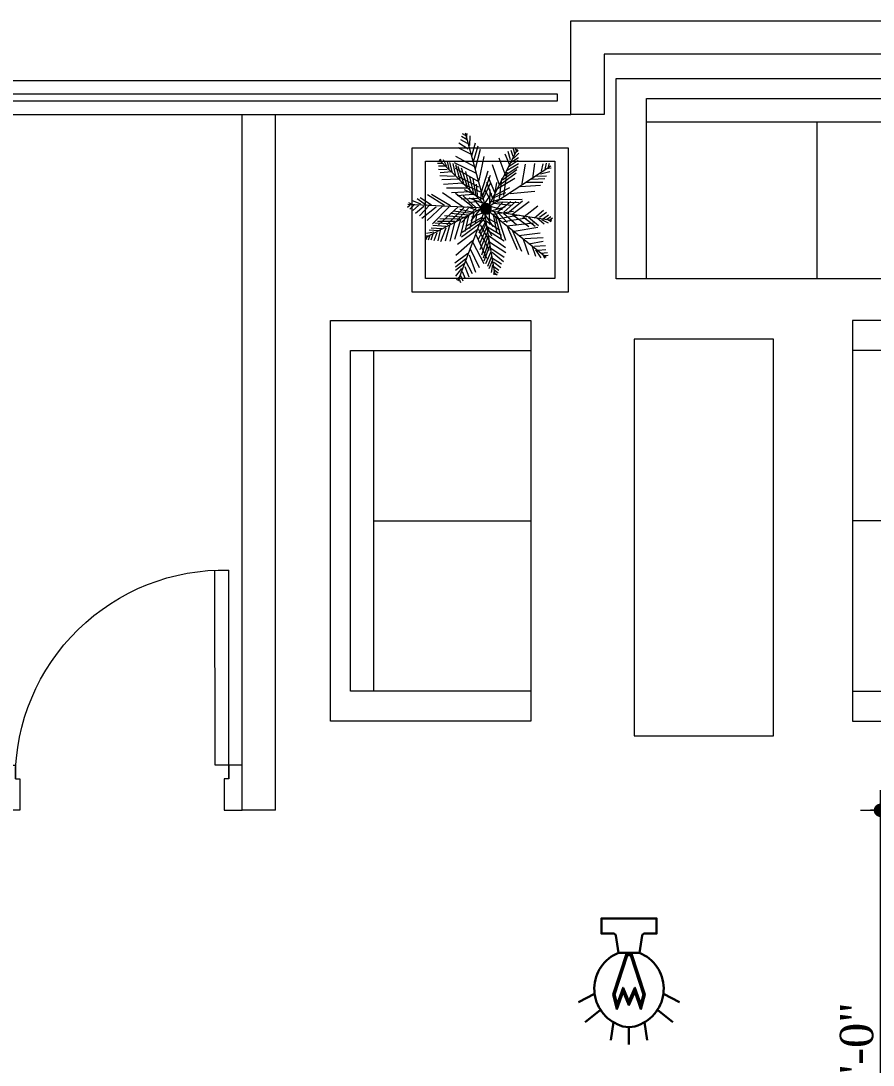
# Model space of a CAD drawing. Header units: inches. Extents: x -250485 to 735580, y -140410 to 288049.
# Drawn here: x 32397.8 to 32525.4, y 21710 to 21866.4 of the extents above; entities that cross this region are included whole.
import ezdxf

# ---------------------------------------------------------------- set-up
doc = ezdxf.new("R2010")
doc.units = ezdxf.units.IN
doc.header["$MEASUREMENT"] = 0
doc.header["$PDMODE"] = 35
doc.layers.get('0').update_dxf_attribs({"lineweight": 0})
doc.layers.get('Defpoints').update_dxf_attribs({"lineweight": 0})
for name, color, linetype, lineweight in [('coloum', 220, 'Continuous', 0), ('DOOR', 222, 'Continuous', 0), ('Emergency Light', 251, 'Continuous', 15), ('IFF-PLANTS', 3, 'Continuous', 0), ('ILLUSTR-FURNITURE', 34, 'Continuous', 0), ('Layer1', 134, 'Continuous', 0)]:
    doc.layers.add(name, color=color, linetype=linetype, lineweight=lineweight)
doc.styles.add('REG', font='times.ttf')
doc.dimstyles.new('Dim-Pres', dxfattribs={"dimtxt": 5.5, "dimasz": 2, "dimexe": 1.5, "dimexo": 1.5, "dimgap": 1, "dimtad": 3, "dimdec": 0, "dimzin": 3, "dimdsep": 46, "dimlunit": 4, "dimtxsty": 'REG', "dimblk": 'point', "dimcen": 2, "dimclrd": 256, "dimclre": 256, "dimclrt": 7, "dimadec": 0, "dimazin": 0, "dimtfac": 0.75, "dimtdec": 0, "dimtmove": 1, "dimatfit": 3, "dimldrblk": 'point', "dimfxl": 0, "dimtolj": 1, "dimtzin": 0, "dimlwd": -1, "dimlwe": -1, "dimarcsym": 1})

# ---------------------------------------------------------------- blocks, each defined once
blk = doc.blocks.new('*X19')
at = {"color": 0}
for p, q in [((-66.08614779003624, -112.7127689414772), (-65.96858112456702, -112.5952022760079)), ((-66.08614547391758, -112.7109988584056), (-65.97035120763861, -112.5952045921266)), ((-66.086123845776, -112.7145127641699), (-65.9668373018743, -112.5952262202682)), ((-66.08611567223868, -112.7092012897737), (-65.97214877627053, -112.5952343938055)), ((-66.08607476133824, -112.7162314466851), (-65.96511861935907, -112.5952753047059)), ((-66.08605704065104, -112.7073748912331), (-65.97397517481112, -112.5952930253931)), ((-66.086001564016, -112.7179260163158), (-65.96342404972835, -112.5953485020282)), ((-66.08596809886457, -112.7055181824936), (-65.97583188355055, -112.5953819671796)), ((-66.08590519852437, -112.7195974177771), (-65.96175264826702, -112.5954448675198)), ((-66.08584721068274, -112.7036295273588), (-65.97772053868536, -112.5955028553614)), ((-66.08578653588697, -112.7212465220927), (-65.96010354395143, -112.5955635301572)), ((-66.08569256007144, -112.7017071097946), (-65.97964295624962, -112.5956575059728)), ((-66.08564638111862, -112.7228741342773), (-65.95847593176684, -112.5957036849255)), ((-66.0855021222515, -112.6997489050216), (-65.98160116102254, -112.5958479437927)), ((-66.0854854798974, -112.7244810000091), (-65.95686906603511, -112.5958645861468)), ((-66.08530452438461, -112.7260678114493), (-65.95528225459492, -112.5960455416596)), ((-66.08527362848547, -112.6977526443027), (-65.98359742174152, -112.5960764375587)), ((-66.08510415832176, -112.7276352123394), (-65.95371485370481, -112.5962459077224)), ((-66.08500452278771, -112.695715771652), (-65.98563429439223, -112.5963455432565)), ((-66.0848849815116, -112.7291838024822), (-65.95216626356199, -112.5964650845326)), ((-66.08469190816578, -112.693635390077), (-65.98771467596714, -112.5966581578784)), ((-66.0846475537719, -112.7307141416954), (-65.95063592434873, -112.5967025122723)), ((-66.08439239843568, -112.7322267533122), (-65.94912331273198, -112.5969576676085)), ((-66.08433247911496, -112.6915081940732), (-65.98984187197094, -112.5970175869292)), ((-66.08412000546018, -112.7337221272897), (-65.94762793875452, -112.597230060584)), ((-66.08392243579962, -112.6893303838049), (-65.99201968223925, -112.5974276302446)), ((-66.08383083419635, -112.7352007229788), (-65.94614934306539, -112.5975192318478)), ((-66.08352531586337, -112.7366629715988), (-65.94468709444538, -112.5978247501808)), ((-66.08345737344288, -112.6870975544952), (-65.99425251154896, -112.5978926926013)), ((-66.08320385576542, -112.7381092784538), (-65.94324078759038, -112.5981462102788)), ((-66.08293213754682, -112.6848045516462), (-65.996545514398, -112.5984179284974)), ((-66.08286683528273, -112.7395400249241), (-65.9418100411201, -112.5984832307614)), ((-66.08251461366434, -112.7409555702587), (-65.9403944957855, -112.5988354523798)), ((-66.08234063105516, -112.6824452782016), (-65.9989047878426, -112.599009434989)), ((-66.08214752964619, -112.7423562531935), (-65.93899381285071, -112.599202536398)), ((-66.08176590291434, -112.7437423934146), (-65.93760767262961, -112.5995841631298)), ((-66.0816755523534, -112.6800124325469), (-66.00133763349731, -112.5996745136908)), ((-66.08137003543156, -112.7451142928848), (-65.93623577315938, -112.5999800306126)), ((-66.0809602126421, -112.7464722370483), (-65.9348778289959, -112.6003898534021)), ((-66.0809280310715, -112.677497144312), (-66.0038529217322, -112.6004220349727)), ((-66.08053670456768, -112.7478164959268), (-65.93353357011736, -112.6008133614765)), ((-66.08009976680694, -112.749147325119), (-65.93220274092513, -112.6012502992372)), ((-66.08008710819054, -112.6748884544781), (-66.00646161156611, -112.6012629578535)), ((-66.07964964144783, -112.7504649667129), (-65.93088509933128, -112.6017004245964)), ((-66.07918655790219, -112.7517696501202), (-65.92958041592395, -112.602163508142)), ((-66.0791389702867, -112.6721725496212), (-66.00917751642292, -112.6022110957575)), ((-66.07871073367022, -112.7530615928412), (-65.92828847320295, -112.602639332374)), ((-66.07822237504175, -112.7543410011657), (-65.92700906487846, -112.6031276910024)), ((-66.07806577858375, -112.6693315909653), (-66.01201847507885, -112.6032842874604)), ((-66.07772167774054, -112.7556080708175), (-65.9257419952267, -112.6036283883037)), ((-66.07720882751671, -112.7568629875466), (-65.92448707849756, -112.6041412385275)), ((-66.07684379472792, -112.6663418401566), (-66.01500822588761, -112.6045062713162)), ((-66.07668400069252, -112.7581059276754), (-65.92324413836877, -112.6046660653517)), ((-66.07614736466543, -112.7593370586013), (-65.9220130074429, -112.6052027013787)), ((-66.07559907837232, -112.7605565392611), (-65.92079352678304, -112.6057509876719)), ((-66.075440204852, -112.6631704833277), (-66.0181795827165, -112.6059098611922)), ((-66.07503929271857, -112.7617645205603), (-65.91958554548383, -112.6063107733256)), ((-66.07446815097452, -112.7629611457693), (-65.91838892027491, -112.6068819150696)), ((-66.07388578914257, -112.7641465508903), (-65.9172035151539, -112.6074642769016)), ((-66.07380732796186, -112.6597698394846), (-66.02158022655962, -112.6075427380823)), ((-66.07329233629684, -112.7653208649975), (-65.91602920104668, -112.6080577297473)), ((-66.07268791489832, -112.7664842105519), (-65.91486585549222, -112.6086621511459)), ((-66.07207264108656, -112.7676367036932), (-65.91371336235103, -112.6092774249576)), ((-66.07187096124625, -112.656065705816), (-66.02528436022821, -112.6094791047979)), ((-66.07144662495058, -112.7687784545101), (-65.91257161153405, -112.6099034410936)), ((-66.07080997077996, -112.7699095672925), (-65.91144049875167, -112.6105400952642)), ((-66.07016277729801, -112.7710301407635), (-65.91031992528067, -112.6111872887462)), ((-66.06950513787802, -112.7721402682965), (-65.90920979774769, -112.6118449281662)), ((-66.06950339210722, -112.651930369724), (-66.02941969632019, -112.6118466739369)), ((-66.06883714074405, -112.7732400381155), (-65.90811002792867, -112.6125129253001)), ((-66.06815886915712, -112.7743295334815), (-65.90702053256267, -112.6131911968871)), ((-66.06747040158788, -112.7754088328652), (-65.90594123317892, -112.6138796644563)), ((-66.0667718118768, -112.7764780101071), (-65.90487205593703, -112.6145782541674)), ((-66.06644545829175, -112.6471046689555), (-66.03424539708861, -112.6149046077524)), ((-66.06606316938229, -112.7775371345656), (-65.90381293147857, -112.6152868966619)), ((-66.06534453911803, -112.7785862712543), (-65.90276379478989, -112.6160055269262)), ((-66.06461598187946, -112.7796254809687), (-65.9017245850755, -112.6167340841647)), ((-66.06387755436101, -112.7806548204032), (-65.90069524564096, -112.6174725116831)), ((-66.0631293092636, -112.7816743422588), (-65.8996757237854, -112.6182207567806)), ((-66.06237129539343, -112.7826840953416), (-65.8986659707026, -112.6189787706507)), ((-66.06196168293417, -112.640853126645), (-66.04049693939919, -112.61938838311)), ((-66.06160355775276, -112.7836841246539), (-65.89766594139033, -112.6197465082914)), ((-66.06082613762227, -112.7846744714763), (-65.89667559456784, -112.6205239284219)), ((-66.06003907263631, -112.7856551734433), (-65.89569489260084, -112.6213109934079)), ((-66.0592423968506, -112.7866262646106), (-65.89472380143357, -112.6221076691936)), ((-66.05843614080321, -112.7875877755162), (-65.893762290528, -112.622913925241)), ((-66.0576203315686, -112.7885397332345), (-65.89281033280965, -112.6237297344756)), ((-66.05679499280545, -112.7894821614243), (-65.89186790461983, -112.6245550732387)), ((-66.05596014479806, -112.7904150803699), (-65.89093498567424, -112.6253899212461)), ((-66.05511580449179, -112.7913385070166), (-65.89001155902757, -112.6262342615524)), ((-66.0542619855223, -112.7922524550001), (-65.8890976110441, -112.6270880805219)), ((-66.05339869823929, -112.7931569346701), (-65.88819313137412, -112.6279513678049)), ((-66.05252594972433, -112.794051953108), (-65.88729811293612, -112.6288241163198)), ((-66.05164374380296, -112.7949375141396), (-65.88641255190453, -112.6297063222412)), ((-66.05075208105134, -112.795813618341), (-65.88553644770317, -112.6305979849928)), ((-66.04985095879725, -112.7966802630399), (-65.8846698030043, -112.6314991072469)), ((-66.04894037111546, -112.797537442311), (-65.88381262373314, -112.6324096949287)), ((-66.04802030881751, -112.7983851469661), (-65.8829649190781, -112.6333297572267)), ((-66.04709075943596, -112.7992233645375), (-65.88212670150669, -112.6342593066082)), ((-66.04615170720278, -112.8000520792573), (-65.8812979867869, -112.6351983588414)), ((-66.04520313302206, -112.8008712720295), (-65.88047879401465, -112.6361469330221)), ((-66.04424501443673, -112.8016809203971), (-65.87966914564701, -112.6371050516075)), ((-66.04327732558934, -112.8024809985027), (-65.87886906754143, -112.6380727404548)), ((-66.04230003717659, -112.8032714770429), (-65.87807858900125, -112.6390500288676)), ((-66.04131311639738, -112.8040523232167), (-65.87729774282747, -112.6400369496468)), ((-66.04031652689443, -112.8048235006667), (-65.87652656537746, -112.6410335391497)), ((-66.03931022868898, -112.8055849694142), (-65.87576509662993, -112.6420398373552)), ((-66.03829417810819, -112.8063366857864), (-65.87501338025778, -112.643055887936)), ((-66.03726832770542, -112.8070786023366), (-65.87427146370757, -112.6440817383388)), ((-66.03623262617246, -112.8078106677566), (-65.87353939828759, -112.6451174398717)), ((-66.03518701824359, -112.8085328267807), (-65.87281723926345, -112.6461630478006)), ((-66.0341314445913, -112.8092450200814), (-65.8721050459628, -112.6472186214529)), ((-66.03306584171247, -112.8099471841555), (-65.87140288188867, -112.6482842243317)), ((-66.03199014180528, -112.8106392512013), (-65.87071081484287, -112.6493599242389)), ((-66.03090427263592, -112.8113211489849), (-65.87002891705927, -112.6504457934083)), ((-66.02980815739414, -112.8119928006961), (-65.86935726534809, -112.65154190865)), ((-66.02870171453762, -112.8126541247925), (-65.86869594125164, -112.6526483515066)), ((-66.02758485762372, -112.8133050348316), (-65.86804503121256, -112.6537652084204)), ((-66.0264574951283, -112.8139454392892), (-65.86740462675503, -112.6548925709159)), ((-66.02531953025012, -112.8145752413639), (-65.86677482468025, -112.6560305357941)), ((-66.02417086070021, -112.815194338767), (-65.86615572727717, -112.657179205344)), ((-66.02301137847499, -112.8158026234947), (-65.86554744254944, -112.6583386875692)), ((-66.02184096961149, -112.8163999815842), (-65.86495008445998, -112.6595090964327)), ((-66.02065951392385, -112.8169862928495), (-65.86436377319464, -112.6606905521203)), ((-66.01946688471902, -112.8175614305977), (-65.86378863544651, -112.6618831813251)), ((-66.01826294849026, -112.8181252613219), (-65.8632248047223, -112.6630871175539)), ((-66.01704756458642, -112.818677644371), (-65.86267242167318, -112.6643025014578)), ((-66.01582058485475, -112.8192184315923), (-65.86213163445187, -112.6655294811894)), ((-66.0145818532553, -112.8197474669458), (-65.86160259909836, -112.6667682127889)), ((-66.01333120544354, -112.820264586087), (-65.86108547995715, -112.6680188606006)), ((-66.0120684683192, -112.8207696159156), (-65.86058045012852, -112.669281597725)), ((-66.01079345953725, -112.8212623740867), (-65.8600876919575, -112.6705566065069)), ((-66.00950598697783, -112.8217426684802), (-65.85960739756396, -112.6718440790664)), ((-66.00820584817079, -112.8222102966262), (-65.85913976941802, -112.6731442178734)), ((-66.00689282967053, -112.8226650450788), (-65.85868502096535, -112.6744572363737)), ((-66.0055667063754, -112.8231066887367), (-65.85824337730747, -112.6757833596688)), ((-66.00422724078665, -112.8235349901009), (-65.85781507594328, -112.6771228252575)), ((-66.00287418219932, -112.8239496984665), (-65.85740036757764, -112.6784758838448)), ((-66.00150726581856, -112.8243505490388), (-65.85699951700542, -112.6798428002256)), ((-66.00012621179222, -112.8247372619654), (-65.85661280407882, -112.681223854252)), ((-65.99873072415015, -112.8251095412762), (-65.85624052476793, -112.682619341894)), ((-65.99732048963955, -112.8254670737186), (-65.85588299232556, -112.6840295764046)), ((-65.99589517644336, -112.8258095274754), (-65.85554053856879, -112.6854548896008)), ((-65.99445443276724, -112.8261365507523), (-65.85521351529192, -112.6868956332769)), ((-65.99299788527861, -112.8264477702166), (-65.85490229582757, -112.6883521807656)), ((-65.99152513737847, -112.8267427892694), (-65.85460727677474, -112.6898249286657)), ((-65.9900357672835, -112.8270211861274), (-65.85432887991678, -112.6913142987607)), ((-65.98852932589281, -112.8272825116897), (-65.8540675543545, -112.6928207401514)), ((-65.98700533440896, -112.8275262871588), (-65.85382377888536, -112.6943447316352)), ((-65.98546328167771, -112.8277520013805), (-65.85359806466367, -112.6958867843665)), ((-65.9839026212049, -112.8279591078607), (-65.85339095818348, -112.6974474448393)), ((-65.9823227678019, -112.8281470214107), (-65.85320304463352, -112.6990272982423)), ((-65.98072309380024, -112.8283151143619), (-65.85303495168222, -112.7006269722439)), ((-65.97910292476703, -112.8284627122817), (-65.85288735376247, -112.7022471412771)), ((-65.97746153463783, -112.8285890891055), (-65.85276097693871, -112.7038885314064)), ((-65.9757981401666, -112.8286934615872), (-65.85265660445695, -112.7055519258776)), ((-65.97411189457259, -112.8287749829461), (-65.85257508309803, -112.7072381714716)), ((-65.97240188023612, -112.8288327355627), (-65.85251733048152, -112.708948185808)), ((-65.97066710026432, -112.8288657225438), (-65.85248434350035, -112.7106829657799)), ((-65.96890646870355, -112.828872857936), (-65.85247720810816, -112.7124435973406)), ((-65.96711879912411, -112.8288529553095), (-65.85249711073463, -112.7142312669201)), ((-65.96530279123196, -112.8288047143704), (-65.85254535167378, -112.7160472748122)), ((-65.96345701507383, -112.8287267051652), (-65.85262336087898, -112.7178930509703)), ((-65.96157989228281, -112.8286173493272), (-65.85273271671703, -112.7197701737614)), ((-65.95966967365668, -112.828474897654), (-65.85287516839021, -112.7216803923875)), ((-65.95772441214932, -112.8282974030996), (-65.85305266294459, -112.7236256538949)), ((-65.95574193007157, -112.8280826879748), (-65.85326737806939, -112.7256081359726)), ((-65.95371977890379, -112.82782830376), (-65.85352176228417, -112.7276302871404)), ((-65.95165518957417, -112.8275314813834), (-65.85381858466083, -112.72969487647)), ((-65.94954501027586, -112.827189069038), (-65.85416099700616, -112.7318050557683)), ((-65.94738562777201, -112.8267974534871), (-65.85455261255707, -112.7339644382722)), ((-65.94517286647817, -112.8263524591462), (-65.85499760689794, -112.736177199566)), ((-65.94290185711836, -112.8258492167394), (-65.85550084930479, -112.7384482089258)), ((-65.94056686290614, -112.8252819894801), (-65.85606807656403, -112.740783203138)), ((-65.93816104511546, -112.8246439386424), (-65.85670612740171, -112.7431890209287)), ((-65.93567613996409, -112.823926800444), (-65.85742326560016, -112.7456739260801)), ((-65.93310200191245, -112.8231204293453), (-65.85822963669882, -112.7482480641317)), ((-65.93042593882805, -112.8222121332139), (-65.85913793283025, -112.7509241272161)), ((-65.92763170960181, -112.8211856709406), (-65.86016439510354, -112.7537183564424)), ((-65.9246979472654, -112.8200196755572), (-65.86133039048697, -112.7566521187788)), ((-65.92159554451334, -112.8186850397581), (-65.86266502628607, -112.7597545215308)), ((-65.91828301924585, -112.8171402814436), (-65.8642097846006, -112.7630670467983)), ((-65.9146975417232, -112.8153225708739), (-65.86602749517027, -112.766652524321)), ((-65.91073529367952, -112.8131280897832), (-65.868221976261, -112.7706147723646)), ((-65.90619972866213, -112.8103602917188), (-65.87098977432542, -112.7751503373821)), ((-65.90061289897032, -112.8065412289799), (-65.87480883706422, -112.7807371670738)), ((-65.89145592441184, -112.7991520213744), (-65.88219804466978, -112.7898941416323))]:
    blk.add_line(p, q, dxfattribs=at)
blk = doc.blocks.new('PALM')
at = {"layer": 'IFF-PLANTS', "linetype": 'ByBlock'}
for p, q in [((-109.5498525004782, -153.8231660568987), (109.3468348982794, 332.793445292252)), ((57.07298593906681, 215.2215204540228), (47.2716943771506, 293.6026956776311)), ((66.87427750098743, 254.4119460630058), (73.4086188567547, 319.7298620873754)), ((89.7442517744426, 290.3367188750026), (132.2168091717344, 306.6662788825032)), ((96.278152186736, 300.1343252772506), (96.278152186736, 332.793445292252)), ((106.0798846921304, 316.4638852847511), (128.9494180221117, 326.2614916869947)), ((-493.2922924432744, 194.3228572388145), (-495.5432954038336, 219.1007028194102)), ((-473.4918687623919, 170.7130086691644), (-475.8974611854283, 216.1529226985632)), ((-230.1815445591042, 182.818468259432), (-277.8108057626887, 224.3497191731608)), ((-245.22607446172, 211.4211460441108), (-276.1471673780647, 253.8679101860273)), ((-252.0592347435931, 254.3698032686619), (-269.4688034747979, 273.8516541430554)), ((-132.8492360801915, -126.1459282693356), (-261.6730598174627, 280.8181654816467)), ((-254.9170798501719, 269.335729736479), (-246.497724530306, 287.371249950826)), ((-250.7340420078165, 245.0423047008678), (-234.1030540351547, 277.424039408448)), ((-240.704500655888, 225.9738389186888), (-221.9164595537514, 263.7868597620663)), ((-227.5316851516353, 164.1630010171358), (-184.7328014149623, 233.9445647520515)), ((-227.4007894524562, 199.3191916005185), (-202.1421974287655, 253.4262223502856)), ((-207.0561049854521, 133.4056211084399), (-166.6995307065842, 225.5321510829339)), ((-14.80344614397815, 64.99079960642554), (-24.60517864936818, 218.4874972566468)), ((24.40172010369102, 149.9039284352866), (8.066087186003129, 260.9438996682631)), ((40.73735302137889, 185.8287012472831), (30.93606145946274, 277.273135670126)), ((44.00430322752781, 195.6263076495266), (142.0181007336551, 225.0191268562664)), ((73.4086188567547, 228.2851036588949), (142.0181007336551, 257.6779228656345)), ((83.20991041867086, 264.2098764708917), (132.2168091717344, 283.8050892753832)), ((-480.79085990839, 179.9547441155931), (-511.8515288151249, 190.0469672215584)), ((-112.6559810206829, -156.079900524282), (-507.8130837631629, 202.4760230737657)), ((-446.392590194532, 137.8610052909293), (-506.4943973343521, 164.2598793057133)), ((-450.662987569725, 156.4248424308359), (-454.155177839316, 209.0884265983334)), ((-419.5252639499075, 136.0018949047991), (-426.2780003135392, 210.3362703709329)), ((-397.5513364282403, 97.94460593570784), (-395.2176395544798, 200.2441473882154)), ((-356.0858560029738, 77.6015051713164), (-370.446590548912, 202.5012334960554)), ((-331.0057999610973, 38.53497386696663), (-334.1839602896077, 187.2832523219577)), ((-294.6656705820187, 12.98658751171894), (-292.795534577419, 177.2708759776334)), ((-204.1210795642955, 86.97347316123923), (-285.0361270780013, 161.8302747542807)), ((-214.8518486427874, 126.4391097698487), (-283.7883776888426, 183.968762612514)), ((-224.2576880175471, 156.5770127573171), (-278.8505694527287, 205.9007720893978)), ((-250.949459714239, -32.13519755760193), (-259.5616699775748, 152.7313125954661)), ((-205.4460092680277, 96.30120678238512), (-147.7573920073363, 200.4124939142012)), ((-190.6092923471156, 64.00879494706794), (-123.17595431338, 176.8279104492778)), ((-178.5535935648915, 15.21542471730814), (-110.080491841107, 146.4834873032809)), ((-44.20776177320502, -23.18798201943071), (-70.34468625280904, 156.4355580349059)), ((8.066087186003129, 113.9791556232898), (148.5520011459486, 162.9675116401587)), ((37.47040281523445, 149.9039284352866), (151.8193922955713, 202.1579372491462)), ((-412.1490462021858, 116.4289155528906), (-489.7227393129298, 131.3284485279977)), ((-389.24280214877, 91.80992477124727), (-479.2403930449943, 110.7462268408397)), ((-192.9739857408968, 54.88758148445959), (-280.6452762539245, 141.226583769308)), ((-183.7763950972869, 21.05990266916058), (-280.1520342264887, 117.1398721684026)), ((-163.508890944865, -13.38744634352997), (-274.8518796621048, 79.82897946100263)), ((-218.8021929609494, -49.45109080166601), (-217.9416000898265, 111.7261433822713)), ((-163.3010779631525, -9.69771229288264), (-97.81654432772413, 101.3798929013474)), ((-76.87902760858078, -72.17633803629951), (-106.2829022943337, 74.78840600866914)), ((-87.32101211394804, -125.3681331114223), (259.9160903308916, 122.9094249774226)), ((-63.81034489704182, -49.3151484291794), (-86.68031917049694, 100.9155724184177)), ((-34.40647021128881, 16.00276759519005), (138.7507095840324, 81.32035961392617)), ((-5.002154582061934, 71.52275321167826), (151.8193922955713, 120.5107852229093)), ((10.44432249428043, -61.36478139002026), (64.69153596330295, 73.33415330178381)), ((36.9426950252295, -31.44442324072971), (98.53846576825391, 89.90459975949659)), ((66.2725175774828, -12.24366709072487), (121.2938696235996, 97.81690402708784)), ((93.34337250850174, 8.272934935570758), (139.5322966701868, 108.3597419766145)), ((127.5614333668898, 30.67405519841504), (160.9728255746493, 114.0142307673079)), ((153.3177181774304, 48.93266422495599), (183.3572727630103, 116.0954597172856)), ((176.4442530862043, 62.67564229768765), (201.2245687561649, 120.8076238616718)), ((198.9980007645256, 85.82255401626222), (229.8121292015395, 128.3470324014004)), ((214.2356772998572, 86.01931119648233), (256.0038211653325, 79.83568832713127)), ((229.2715672142163, 101.4504518380334), (265.2076849336017, 95.63994868619288)), ((237.7330384316721, 105.5931405972021), (250.8815270525736, 128.1708473869666)), ((251.0833576160594, 112.9358384234971), (270.8378805162102, 110.5018379321609)), ((-323.706945074129, 29.29281905837749), (-458.1989539437214, 59.25115916970856)), ((-291.4821792010605, 1.646520633158899), (-440.4951156495712, 39.75760721727619)), ((-161.2746575008213, -39.42238168711634), (-255.0004372225454, 38.00212056982943)), ((-156.8838066767489, -60.02607267207574), (-252.7662037785016, 11.96718522624752)), ((-192.7896841282946, -75.07890455639416), (-188.6686814221654, 64.42711896675121)), ((-156.3723281474922, -110.9585348171259), (-158.4635824817723, 30.56597337650976)), ((-155.6359669729564, -37.88715648432247), (-96.62224729112215, 56.89620375017511)), ((-144.90519789446, -77.35279309293203), (-89.37346104583281, 21.32701462691415)), ((-83.41292802087413, -95.0375276434196), (-116.0841938562499, 19.26842039218093)), ((-40.94081156705604, -19.92200521680215), (112.6137851044239, 29.06602679442892)), ((-31.86438335852248, -82.07773908404066), (6.975983529147367, 31.35897964858538)), ((-13.62595631194861, -71.53490113452291), (31.04626233537198, 41.52909939308364)), ((101.8051485563537, 12.41544617187395), (218.6476297184884, -10.27753215998234)), ((136.5959966452077, 25.41263278886663), (236.6844005880334, 15.49991324051407)), ((159.5207009905003, 54.39061982507685), (239.1124943127667, 35.25015164530197)), ((192.99667412848, 65.129990965167), (252.2608524897291, 57.82763444543657)), ((-344.8752314579817, -165.8582311294155), (-431.3345389791582, -66.86229159636216)), ((-294.7445629461955, -169.4705608579115), (-398.4285571598095, -63.78470911482938)), ((-216.7056075742171, -53.56738741888389), (-395.6144996677916, -22.91835329454583)), ((-266.3374751233929, -162.6631392243266), (-351.74272159576, -66.05877909431618)), ((-148.5948209919689, -77.14627293439895), (-229.0168895102701, -26.37641799562349)), ((-99.74856093856205, -124.4303468501591), (-135.6872179235606, -46.04917162655079)), ((-132.9264163947693, -94.67970678995657), (-84.90499415774086, -30.74285606024972)), ((-132.5334594146476, -122.139327534569), (-120.8818213869609, -22.86783232671854)), ((-80.1459778147297, -98.3031804404105), (53.80559478944403, -52.58080122617028)), ((-68.71175884433306, -108.9944438339164), (-62.00056973100838, -40.33961745084456)), ((-57.27600354127007, -52.58080122617028), (76.67556906290362, -13.39037561718277)), ((-45.58522393555469, -95.25146576118472), (-22.15200845961579, -3.076785464889041)), ((14.01768584954519, -60.42223275407439), (139.8945998460452, -88.37685748510883)), ((32.99820061653648, -38.21764568180265), (179.0008990105814, -62.77537310941188)), ((75.67803752278098, -11.67401418265515), (203.8134399236668, -40.94390575464172)), ((-535.6279000048108, -167.0978350195706), (-561.2855018905982, -141.2743192037629)), ((-514.393412643389, -163.4516543447198), (-544.5499085257092, -133.8982993768556)), ((-484.9322637717769, -159.0358121141734), (-528.5857737544221, -118.2934715607556)), ((-451.5371886248707, -170.0241616695812), (-504.6778171173204, -107.7563153135117)), ((-415.9578797975046, -160.0552808218434), (-491.1045491664831, -93.20523448366389)), ((-380.1719378301397, -169.9898833910079), (-461.3608927611862, -82.9525909991905)), ((-180.2108887326611, -99.77784222293043), (-329.0689632006441, -82.32798536328264)), ((-237.1590709746469, -164.0842027861135), (-309.0671610790483, -78.66915103546866)), ((-160.4876916535024, -113.0564468870923), (-279.295084754928, -108.8061866542994)), ((-196.30903010032, -166.0741873350394), (-272.9988538456522, -82.76662955688096)), ((-149.8914272371071, -168.1477650975402), (-240.7036754740374, -126.3898197495594)), ((-137.5814476000821, -137.6754376687401), (-223.2320308147457, -147.6340163980428)), ((-176.128508866176, -160.0359999249316), (-222.0966318187547, -94.60733994235119)), ((-142.6709644504162, -103.387728436514), (-205.8917129686668, -75.7895001999673)), ((-83.41292802087413, -124.4303468501591), (14.60042854177484, -104.8351340456676)), ((-75.4607260819588, -156.3186020848749), (-12.02145439405015, -97.91779298922307)), ((-57.41870716163814, -115.5711330844169), (18.22828692153911, -141.4846461824125)), ((-44.64148003810406, -98.8243240894139), (66.36884453398828, -121.1444066934028)), ((-42.45850565766963, -162.7718315715782), (56.15693470201396, -96.37713080209228)), ((-18.69713604460382, -161.9214440352851), (111.9883444666412, -88.54209392721475)), ((-10.42341917972044, -76.4232038265652), (97.9571554906142, -103.2589173843678)), ((7.083592353466043, -167.2860037872581), (142.8942876518737, -99.11151990787931)), ((87.6089964105833, -172.0387774402923), (246.0942915868561, -110.2380956481361)), ((130.9389736403304, -178.5718536886363), (273.8941062518796, -121.8167639640503)), ((223.8112207698549, -189.6185826672479), (324.3685207947683, -139.7692343671827)), ((-111.4695454993926, -159.7313735960911), (-574.5867532889404, -424.748237294038)), ((-560.0249499694609, -163.5690592298739), (-574.5760251185693, -149.9884942412864)), ((-146.1785038561876, -169.6861942697145), (-573.0331079313922, -166.446110219654)), ((-544.9083853746254, -165.4758126338214), (-568.8165792008858, -176.0130734194583)), ((-501.9502224027013, -172.2489559888285), (-551.8746372313102, -188.5398914218115)), ((-470.0984438998027, -166.7794713104454), (-524.3152618526217, -199.2437282144443)), ((-443.310764303866, -169.2546046522875), (-507.090575160184, -205.9336404244732)), ((-411.7413510670028, -169.6222440216476), (-487.7578612916683, -217.4071387727928)), ((-370.8913101926805, -171.612228570578), (-467.0884839191478, -225.4349879380144)), ((-272.0829980436616, -252.9552680892626), (-450.5628164999833, -204.0190734518259)), ((-336.9311724030169, -170.9257981598785), (-446.1363618237529, -227.6259313109025)), ((-301.9169262184039, -172.6316972782434), (-423.0761176307694, -234.6000334898897)), ((-245.6805531889502, -227.7323058476687), (-398.7032742156026, -177.1073289205205)), ((-262.892547254129, -164.0009716411308), (-385.9535121594005, -241.0889868759473)), ((-213.2687466234971, -210.9123697960737), (-344.6733994875554, -163.8833312324129)), ((-237.4414362406781, -169.9213268338658), (-340.0393723781117, -235.1343534046389)), ((-216.4893141452961, -172.1122702067584), (-314.5882613646652, -241.0547085973785)), ((-167.8916085734983, -187.3648215867437), (-303.1356474353765, -145.6202444962018)), ((-197.6455986828101, -169.5194091859279), (-270.7823859486317, -230.3165935261635)), ((-185.8915994641556, -206.5816159498784), (-248.4870742994821, -342.7617553567627)), ((-108.8882204206667, -195.8177633792471), (-243.875050256252, -600.7793750608807)), ((-170.8579190868735, -171.9945425277745), (-216.6416795786888, -223.5927258313823)), ((-167.1680928901297, -191.9270553483823), (-207.9238341062036, -303.6061980990843)), ((-111.4987099332378, -198.8735625963261), (-179.2754039661409, -272.3372282787586)), ((-136.6756225928288, -177.7496092134225), (-153.6719371907402, -262.2855245713783)), ((-107.6301595015639, -159.7313735960867), (1.30476805203112, -682.0767265513635)), ((-106.4437239802692, -156.079900524282), (423.9989715994016, -213.8902188182564)), ((-98.28290528895948, -189.2717184804438), (-23.13662217929452, -231.559208712441)), ((-72.51229003139281, -168.4276952679252), (270.9158651718196, -421.947819476175)), ((-70.4127378965244, -171.8547122190504), (-21.48879021703129, -259.0156998969364)), ((-53.95446891431975, -193.8390377428318), (-55.22347766118747, -273.791320335013)), ((-51.18941063528895, -181.0663986060133), (16.1790808599211, -166.2336106461023)), ((-44.55478289673073, -166.8880280655395), (40.32309615343367, -280.1545518582699)), ((-34.0789267703103, -200.8158542778388), (-21.00250993122577, -313.2902316786548)), ((-30.9725694781034, -198.8142265525359), (63.93202267002869, -192.6169961660477)), ((5.996994506911378, -174.5096739253615), (84.66261651665774, -289.7946823885823)), ((42.10520719238437, -179.9532417146503), (136.1465741930187, -310.8542070736785)), ((78.29091899763165, -175.0664043227845), (193.9201517705514, -319.5644225449783)), ((140.1799963401997, -185.8749512262157), (235.2309064743153, -319.8829708672166)), ((184.5967433051431, -185.1838378510439), (274.5999734014955, -303.6556472346262)), ((227.8496658218169, -202.0476385194552), (312.8819624458083, -294.6526133487947)), ((273.3533187809906, -194.1327548829368), (331.5954801324606, -278.2665350404998)), ((296.0279186588557, -200.5065569701551), (367.5440804506842, -166.9638595789087)), ((313.5001127774463, -212.0057978865932), (362.6558408915243, -268.1744120577779)), ((336.3289939701132, -197.7176316482646), (400.4692461618907, -183.747813485679)), ((350.695367716175, -210.2260147766958), (384.4754870983858, -250.7790914142289)), ((377.5626939608039, -208.3669043905745), (406.2177704444978, -243.7145953140036)), ((388.899857640709, -211.5533860720144), (419.9605265474397, -201.4611629660493)), ((407.4590940125593, -215.8292760892707), (423.8442458778946, -234.5518679048905)), ((-364.0330947284382, -307.2550881861919), (-506.4832197930953, -264.3119523498468)), ((-328.5054178485296, -280.5884568998439), (-484.1711571117355, -228.0432148215476)), ((-277.8418865946662, -260.8816981728765), (-369.7336544117522, -404.0348192165224)), ((-209.9018559728128, -217.3951278889361), (-279.7030602801516, -352.376967730084)), ((-142.3305723228478, -280.6143140227068), (-245.7859357552967, -322.6082691244733)), ((-127.8146276991923, -242.3785555024209), (-230.7432822136731, -289.5714609956205)), ((-127.3211611654878, -221.3198367555079), (-203.7524457862474, -244.8195517776186)), ((-98.78456506994459, -221.9311493878209), (-180.2787235281156, -337.6560900935128)), ((-90.41182271623623, -272.3639647936454), (-175.7453671722359, -382.8044440262183)), ((-128.3081203593227, -263.4370163648859), (-93.05420689972128, -378.0390444559063)), ((-124.9510494139539, -244.7143398635842), (-89.73000125390226, -333.0589211449213)), ((-114.3192094854794, -220.0026008934222), (-79.39438108395274, -279.4902601693439)), ((-94.22204428021969, -222.6528528471682), (-0.6030844870235798, -295.9246191343455)), ((-86.07061065238983, -244.9884740532471), (24.10133282542751, -346.6022856590497)), ((-83.20592695919122, -271.1651439217644), (23.59967304443796, -379.2617165664269)), ((-2.200233052219687, -226.436837177937), (5.768926132457294, -337.8055805035103)), ((1.45918067769355, -221.8804747641581), (122.7939098763281, -229.4275817910098)), ((20.57031156866842, -244.7371373935678), (32.88198918202411, -373.0916508143252)), ((47.55343042037404, -255.9270848869403), (69.31495875331035, -402.3726577096335)), ((55.21406356577654, -257.5854811568476), (189.657982577415, -278.667629940356)), ((-484.0836638101953, -361.3231662416182), (-556.8665662768892, -344.7748148777877)), ((-441.0987141062508, -352.1850683348243), (-537.6702076249521, -318.3532938903862)), ((-432.6968073186972, -346.1789034023627), (-478.5170858362522, -425.9200595249634)), ((-398.3649510235676, -326.7169957942796), (-450.4168038850099, -426.1520636925395)), ((-352.987812973569, -303.169447584945), (-423.0402039021647, -421.8213127923375)), ((-155.0027370282147, -337.0458475882853), (-287.556071265362, -402.9964616670512)), ((-84.43091197781996, -308.3870707168534), (-179.8647474944046, -438.2763484801419)), ((-154.2126997777108, -344.8440152909804), (-132.7175589908019, -479.2225227952982)), ((-150.3618113403497, -305.0625844869761), (-115.0746816229284, -445.9220238318946)), ((-62.84236497982438, -349.2180420067955), (44.90822571808457, -480.8490537834114)), ((110.4162837059672, -298.9523743526182), (219.8776562553887, -311.9521273688471)), ((116.9708786124603, -305.719895230951), (131.4948860398391, -423.8562142778185)), ((142.2949774240578, -324.5733572527164), (231.8808824659642, -330.5959489654209)), ((174.7267275798503, -347.6396054643475), (181.1182773418952, -429.2506290949445)), ((-562.3454605035536, -413.4576108884531), (-586.606190171939, -407.9416665538889)), ((-533.7724927594331, -401.9221333639838), (-577.7317880372411, -390.1682820554417)), ((-513.1291269014602, -384.6258633320685), (-564.2943179363133, -371.6731911516542)), ((-544.8174177835356, -406.0080331453066), (-564.0139668812066, -432.4298162587721)), ((-494.1542432604387, -386.3010152382636), (-537.8335442139025, -435.3035298567726)), ((-180.9073425730377, -418.4525886299407), (-288.7734934921963, -468.7718707748461)), ((-176.4965289598886, -410.1275194712499), (-155.0346044308173, -518.2486157216744)), ((-166.6551033666451, -377.617390469748), (-146.4763316635033, -498.9990022085738)), ((187.8359173928454, -361.1746472210043), (250.7802559324177, -366.7783576948132)), ((195.2851210864209, -376.1584996653559), (206.6538056053198, -434.7786349422745)), ((216.8194299343518, -375.4717468290174), (266.7847015584781, -391.6369379750553)), ((221.7152581369322, -389.9028370786869), (228.7413495906537, -431.5375470289299)), ((241.0374905070355, -399.4343334592082), (246.6162447086713, -435.4071566063614)), ((247.5921600500273, -406.2015095690235), (273.127941649643, -411.729570259315)), ((258.7009561732216, -416.6293992110753), (262.4905674371827, -436.1692144576998)), ((-202.9278172962359, -486.3355680059245), (-278.5694156247704, -517.633486286533)), ((-211.7494445225339, -502.9857063233063), (-197.628019575659, -564.5809714232155)), ((-201.117604594064, -478.2739673531398), (-185.9428140641225, -550.2666174670018)), ((-191.0124735835486, -448.3632779915359), (-169.0567315624938, -535.4256199392445)), ((-45.37319830400642, -445.5209177506612), (-130.2340569671322, -567.728878675284)), ((-45.84569365115075, -433.753698184689), (45.35155663137928, -537.0429238227508)), ((-37.47295129743796, -484.1865135905043), (41.0105108525655, -564.4178932570089)), ((-223.6980044930589, -514.7005850838013), (-275.9359494142568, -543.6274645903328)), ((-228.6022846399036, -544.0843729894051), (-266.0280651789121, -563.6324159810526)), ((-231.6963782110154, -565.4063023577672), (-264.184636218907, -581.828226582157)), ((-236.1068408658767, -573.7313359606551), (-233.4733485289239, -599.7255721488889)), ((-216.3903963368428, -534.9687115401719), (-216.3242886530293, -587.483827488201)), ((-26.45683397641402, -532.6988046651096), (-88.47499618907474, -614.0891596112363)), ((-29.57270429086955, -522.8521094303475), (32.10639710751728, -591.0711562859225)), ((-25.51184328212975, -556.2332437970719), (28.48886701207218, -613.8838919585378)), ((-242.5915464720392, -587.5188240166673), (-260.0039608069088, -597.161093481641)), ((-17.86242616605608, -611.2285550906078), (-45.99206299688196, -655.886947605474)), ((-7.791846715812538, -636.2064040872535), (-32.55459289595407, -674.3820385092573)), ((-10.40570051852076, -593.7000187650431), (22.70081402721793, -650.3841123482819)), ((-7.318994637905973, -647.9733644731632), (11.87755445976041, -674.3951475866292)), ((-5.650488260253098, -666.9455698434826), (-18.39344082662934, -688.3143743452658))]:
    blk.add_line(p, q, dxfattribs=at)
blk.add_circle((-106.9064775331626, -155.1686185283124), 36.51643273380932, dxfattribs=at)
at = {"layer": 'IFF-PLANTS', "linetype": 'ByBlock', "xscale": 312.542239965011, "yscale": 312.542239965011, "zscale": 312.542239965011}
blk.add_blockref('*X19', (20511.29046769952, 35072.10382585273), dxfattribs=at)
blk = doc.blocks.new('FURN_GEN_066')
at = {"layer": 'ILLUSTR-FURNITURE'}
for p, q in [((-11855.1638412011, 14958.24549422936), (-11806.6638412011, 14958.24549422936)), ((-11855.1638412011, 14928.24548422936), (-11855.1638412011, 14958.24549422936)), ((-11806.6638412011, 14958.24549422936), (-11795.1638412011, 14958.24549422936)), ((-11795.1638412011, 14958.24549422936), (-11795.1638412011, 14928.24548422936)), ((-11850.6638412011, 14955.24549422936), (-11799.6638412011, 14955.24549422936)), ((-11850.6638412011, 14928.24548422936), (-11850.6638412011, 14955.24549422936)), ((-11799.6638412011, 14955.24549422936), (-11799.6638412011, 14928.24548422936)), ((-11850.6638412011, 14951.74549422936), (-11799.6638412011, 14951.74549422936)), ((-11825.1638412011, 14951.74549422936), (-11825.1638412011, 14928.24548422936)), ((-11795.1638412011, 14928.24548422936), (-11855.1638412011, 14928.24548422936))]:
    blk.add_line(p, q, dxfattribs=at)
blk = doc.blocks.new('A$C2D517346')
at = {"layer": 'DOOR'}
for p, q in [((2.251244509592652, 5.252903855754993), (2.251244509592652, 39.991895895364)), ((4.502489019185304, 7.504148365347646), (4.587138908733322, 39.9936212849716)), ((0, 7.504148365347646), (4.502489019185304, 7.504148365347646))]:
    blk.add_line(p, q, dxfattribs=at)
for points in [[(0, 7.504148365347646), (2.251244509592652, 7.504148365347646), (2.251244509592652, 5.252903855754993), (3.001659346104133, 5.252903855754993), (3.001659346104133, 0), (0, 0)], [(40, 7.504148365347646), (37.74875549040735, 7.504148365347646), (37.74875549040735, 5.252903855754993), (36.99834065389587, 5.252903855754993), (36.99834065389587, 0), (40, 0)]]:
    blk.add_lwpolyline(points, close=True, dxfattribs=at)
blk.add_arc((3.001659346104133, 5.252903855754993), 34.74709614430321, 0, 91.2374831492882, dxfattribs=at)
blk = doc.blocks.new('dot')
at = {"color": 4}
for p, q in [((0, 1.5), (0, -1.5)), ((-1.5, 0), (1.5, 0))]:
    blk.add_line(p, q, dxfattribs=at)
at = {"color": 6, "const_width": 0.5}
blk.add_lwpolyline([(-0.25, 0, 1), (0.25, 0, 1)], format="xyb", close=True, dxfattribs=at)
blk = doc.blocks.new('point')
blk.add_blockref('dot', (0, 0))
blk = doc.blocks.new('*D546')
at = {"layer": 'Defpoints', "color": 0, "ltscale": 30, "transparency": 16777216}
for p in [(32526.52075438565, 21748.17519178358), (32538.88507038848, 21748.17519178358), (32538.88507038848, 21676.17519178358)]:
    blk.add_point(p, dxfattribs=at)
at = {"layer": 'Layer1', "ltscale": 30, "transparency": 16777216}
for p, q in [((32530.52075438565, 21748.17519178358), (32525.02075438565, 21748.17519178358)), ((32526.52075438565, 21678.17519178358), (32526.52075438565, 21746.17519178358)), ((32530.52075438565, 21676.17519178358), (32525.02075438565, 21676.17519178358))]:
    blk.add_line(p, q, dxfattribs=at)
at = {"layer": 'Layer1', "ltscale": 30, "transparency": 16777216, "xscale": 2, "yscale": 2, "zscale": 2}
for p, rotation in [((32526.52075438565, 21748.17519178358), 90), ((32526.52075438565, 21676.17519178358), 270)]:
    blk.add_blockref('point', p, dxfattribs=dict(at, rotation=rotation))
at = {"layer": 'Layer1', "color": 7, "ltscale": 30, "transparency": 16777216, "insert": (32522.97749555364, 21712.17519178359), "char_height": 5, "attachment_point": 5, "rotation": 90, "style": 'REG'}
blk.add_mtext('\\A1;6\'-0"', dxfattribs=at)
blk = doc.blocks.new('A$C16DB04AD')
at = {"layer": 'Emergency Light', "color": 154, "lineweight": 30}
for p, q in [((-6.537825528983376, -14.3932823043433), (-9.586205916086328, -15.97797261748929)), ((6.53782552893972, -14.3932823043433), (9.58620591602812, -15.97797261748929)), ((-5.430884954985231, -17.39914926863275), (-8.325307155027986, -19.7678718053503)), ((5.430884954927024, -17.39914926863275), (8.32530715498433, -19.7678718053503)), ((-2.947855078673456, -19.77826723671751), (-3.460393636632944, -23.21708098362433)), ((2.9478550786298, -19.77826723671751), (3.460393636589288, -23.21708098362433)), ((-2.91038304567337e-11, -20.70360844238894), (-2.91038304567337e-11, -24))]:
    blk.add_line(p, q, dxfattribs=at)
blk.add_lwpolyline([(-1.99680266190262, -6.567560826137196), (-2.489697232274921, -3.279178763215896, 0.3712780056704896), (-2.944603238065611, -2.887376694125123), (-5.249217542688712, -2.887376694125123), (-5.249217542688712, 0), (5.249217542688712, 0), (5.249217542688712, -2.887376694125123), (2.944603238065611, -2.887376694125123, 0.3712780056704896), (2.489697232274921, -3.279178763215896), (1.99680266190262, -6.567560826137196)], format="xyb", dxfattribs=at)
at = {"layer": 'Emergency Light', "color": 1, "lineweight": 30}
blk.add_lwpolyline([(-0.4329040910961339, -6.573705076996703), (-3.010552231469774, -14.48153607931454), (-2.28318827264593, -17.27446631714702), (-1.096346872873255, -13.9076215242967), (0, -16.50271311466349), (1.096346872873255, -13.9076215242967), (2.283188272660482, -17.27446631714702), (3.010552231469774, -14.48153607931454), (0.4273372012394248, -6.573705076996703)], dxfattribs=at)
blk.add_lwpolyline([(0.4273372012394248, -7.282025628781412, 0.6903614861504281), (-0.4329040910961339, -7.282025628781412), (-2.747414040059084, -14.4957025636686), (-2.247088542950223, -16.41685110662365), (-1.117494048405206, -13.21240496687824), (0, -15.85755266516935), (1.117494048405206, -13.21240496687824), (2.247088542950223, -16.41685110662365), (2.747414040073636, -14.4957025636686), (0.4273372012394248, -7.282025628781412)], format="xyb", dxfattribs=at)
at = {"layer": 'Emergency Light', "color": 154, "lineweight": 30}
blk.add_lwpolyline([(-2.021739374991739, -6.577722929127049), (1.99680266190262, -6.567560826137196)], dxfattribs=at)
for centre, radius, start, end in [((0.7757337109651417, -13.40674541570479), 7.379797001880024, 112.0671366794404, 245.9766584055333), ((-0.7757337109651417, -13.40674541570479), 7.379797001880024, 294.0233415944667, 67.93286331978692), ((-2.91038304567337e-11, -15.96131014602724), 4.742298296318141, 241.9689034068913, 298.0310965931087)]:
    blk.add_arc(centre, radius, start, end, dxfattribs=at)

msp = doc.modelspace()

# ---------------------------------------------------------------- linework, layer by layer
at = {"layer": 'coloum', "color": 7, "ltscale": 30}
for p, q in [((32430.97403827948, 21748.17519178368), (32430.97403827947, 21754.92892531251)), ((32435.97403827947, 21748.17519178368), (32430.97403827948, 21748.17519178368))]:
    msp.add_line(p, q, dxfattribs=at)
for points in [[(32480.1566418883, 21852.42519178367), (32480.1566418883, 21866.42519178367), (32568.9066418883, 21866.42519178367), (32568.9066418883, 21852.42519178367), (32563.9066418883, 21852.42519178367), (32563.9066418883, 21861.42519178367), (32485.1566418883, 21861.42519178367), (32485.1566418883, 21852.42519178368), (32480.1566418883, 21852.42519178368)], [(32336.1566418883, 21857.42519178367), (32336.1566418883, 21852.42519178367), (32480.1566418883, 21852.42519178368), (32480.1566418883, 21857.42519178367), (32336.1566418883, 21857.42519178367)], [(32430.97403827948, 21748.17519178368), (32430.97403827948, 21852.42519178367)], [(32435.97403827947, 21748.17519178368), (32435.97403827947, 21852.42519178367)]]:
    msp.add_lwpolyline(points, dxfattribs=at)
for points in [[(32338.1566418883, 21855.42519178367), (32338.1566418883, 21854.42519178367), (32478.1566418883, 21854.42519178367), (32478.1566418883, 21855.42519178367)], [(32510.53150084297, 21818.73073211504), (32489.62840454778, 21818.73073211504), (32489.62840454778, 21759.30679780193), (32510.53150084297, 21759.30679780193)]]:
    msp.add_lwpolyline(points, close=True, dxfattribs=at)
at = {"layer": 'coloum', "color": 7}
for points in [[(32479.77043648683, 21847.40605868551), (32479.77043648683, 21825.81162748459), (32456.42159050536, 21825.81162748459), (32456.42159050536, 21847.40605868551)], [(32477.77043648683, 21845.40605868551), (32477.77043648683, 21827.81162748459), (32458.42159050536, 21827.81162748459), (32458.42159050536, 21845.40605868551)]]:
    msp.add_lwpolyline(points, close=True, dxfattribs=at)

# ---------------------------------------------------------------- block references
msp.add_blockref('FURN_GEN_066', (44342.13970000971, 6899.543852831244), dxfattribs=at)
at = {"layer": 'coloum', "color": 7, "xscale": -0.0217247684024156, "yscale": 0.0217247683904134, "zscale": 0.0217247683944911, "rotation": 134.9999999999999}
msp.add_blockref('PALM', (32466.67840136775, 21834.24616400242), dxfattribs=at)
at = {"layer": 'coloum', "color": 7, "rotation": 90}
msp.add_blockref('FURN_GEN_066', (47402.4322451679, 33616.70018164772), dxfattribs=at)
at = {"layer": 'coloum', "color": 7, "xscale": -1, "rotation": 270}
msp.add_blockref('FURN_GEN_066', (17594.09562749036, 33616.70018164772), dxfattribs=at)
at = {"layer": 'coloum', "color": 7, "ltscale": 30, "xscale": -0.9000000000014551, "yscale": 0.9000000000014551, "zscale": 0.9}
msp.add_blockref('A$C2D517346', (32430.97403827948, 21748.17519178368), dxfattribs=at)
at = {"layer": 'Emergency Light', "lineweight": 30, "xscale": 0.7868064756185049, "yscale": 0.7868064756185049, "zscale": 0.7868064756213451}
msp.add_blockref('A$C16DB04AD', (32488.87312840604, 21731.98822534068), dxfattribs=at)

# ---------------------------------------------------------------- dimensions: what is measured, and where the dimension line sits
at = {"layer": 'Layer1', "ltscale": 30}
dim = msp.add_linear_dim(base=(32526.52075438565, 21748.17519178358), p1=(32538.88507038848, 21676.17519178358), p2=(32538.88507038848, 21748.17519178358), angle=90, dimstyle='Dim-Pres', override={"dimtxt": 5, "dimfxl": 4, "dimfxlon": 1}, dxfattribs=at)
dim.commit()
dim.dimension.update_dxf_attribs({"geometry": '*D546', "text_midpoint": (32522.97749555364, 21712.17519178359)})

doc.saveas('drawing.dxf')
